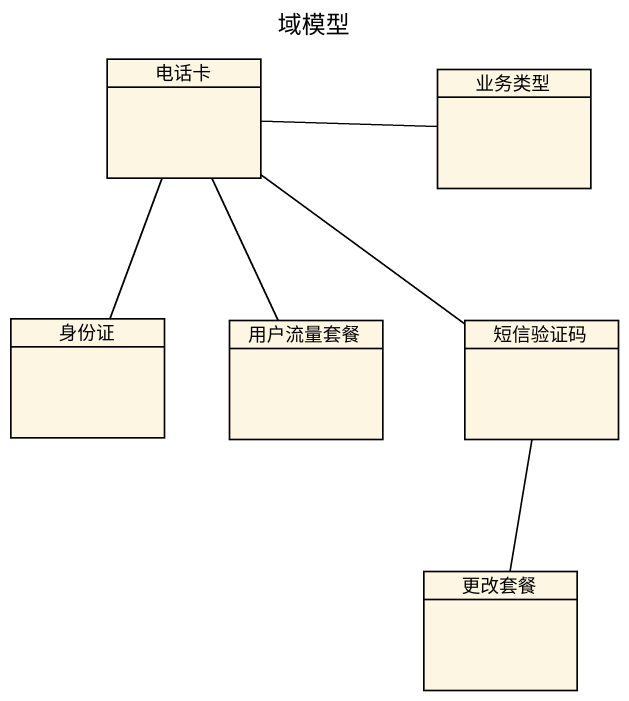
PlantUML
@startuml
title 域模型
hide circle
hide empty members
class 电话卡
class 业务类型
class 身份证
class 用户流量套餐
class 短信验证码
class 更改套餐
电话卡 -right- 业务类型
电话卡 -- 身份证
电话卡 -- 用户流量套餐
电话卡 -- 短信验证码
短信验证码 -- 更改套餐
@enduml
